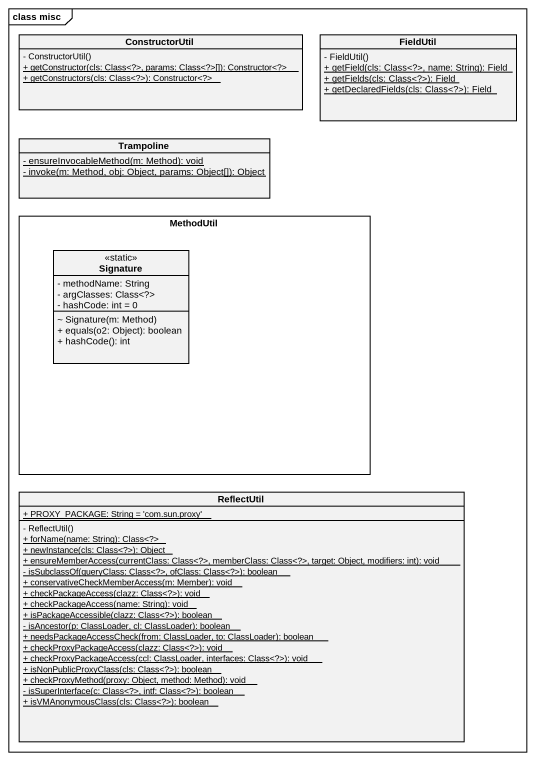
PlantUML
@startuml
mainframe class misc
hide circle
hide empty members
skinparam classAttributeIconSize 0
class ConstructorUtil {
  - ConstructorUtil()
  {static} + getConstructor(cls: Class<?>, params: Class<?>[]): Constructor<?>
  {static} + getConstructors(cls: Class<?>): Constructor<?>
}
class FieldUtil {
  - FieldUtil()
  {static} + getField(cls: Class<?>, name: String): Field
  {static} + getFields(cls: Class<?>): Field
  {static} + getDeclaredFields(cls: Class<?>): Field
}
class Trampoline {
  {static} - ensureInvocableMethod(m: Method): void
  {static} - invoke(m: Method, obj: Object, params: Object[]): Object
}
rectangle MethodUtil {
  class Signature <<static>> {
    - methodName: String
    - argClasses: Class<?>
    - hashCode: int = 0
    ~ Signature(m: Method)
    + equals(o2: Object): boolean
    + hashCode(): int
  }
}
class ReflectUtil {
  {static} + PROXY_PACKAGE: String = 'com.sun.proxy'
  - ReflectUtil()
  {static} + forName(name: String): Class<?>
  {static} + newInstance(cls: Class<?>): Object
  {static} + ensureMemberAccess(currentClass: Class<?>, memberClass: Class<?>, target: Object, modifiers: int): void
  {static} - isSubclassOf(queryClass: Class<?>, ofClass: Class<?>): boolean
  {static} + conservativeCheckMemberAccess(m: Member): void
  {static} + checkPackageAccess(clazz: Class<?>): void
  {static} + checkPackageAccess(name: String): void
  {static} + isPackageAccessible(clazz: Class<?>): boolean
  {static} - isAncestor(p: ClassLoader, cl: ClassLoader): boolean
  {static} + needsPackageAccessCheck(from: ClassLoader, to: ClassLoader): boolean
  {static} + checkProxyPackageAccess(clazz: Class<?>): void
  {static} + checkProxyPackageAccess(ccl: ClassLoader, interfaces: Class<?>): void
  {static} + isNonPublicProxyClass(cls: Class<?>): boolean
  {static} + checkProxyMethod(proxy: Object, method: Method): void
  {static} - isSuperInterface(c: Class<?>, intf: Class<?>): boolean
  {static} + isVMAnonymousClass(cls: Class<?>): boolean
}
@enduml
